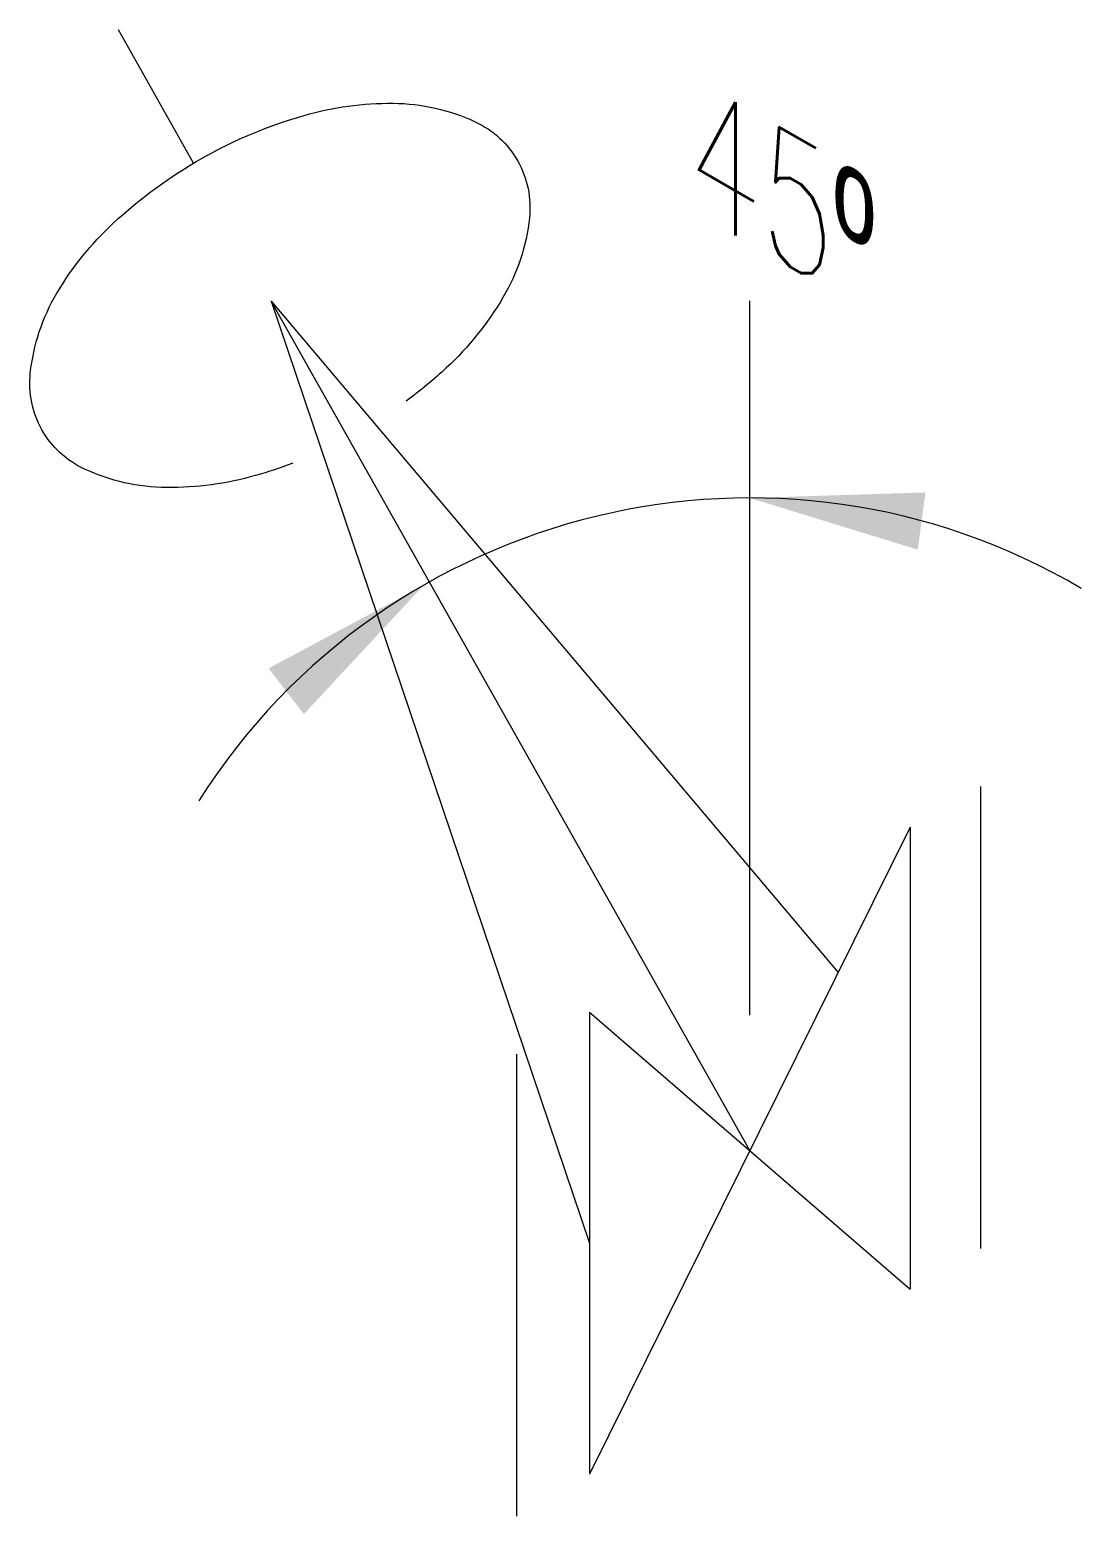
# Model space of a CAD drawing. Header units: millimetres. Extents: x -9987.13 to -9986.22, y -70.3 to -69.01.
import ezdxf

# ---------------------------------------------------------------- set-up
doc = ezdxf.new("R2010")
doc.units = ezdxf.units.MM
doc.layers.add('Tub_iso_válvulas', color=2, linetype='Continuous')
doc.styles.add('ISONEG80', font='ROMANSBR', dxfattribs={"width": 0.85, "height": 2})

msp = doc.modelspace()

# ---------------------------------------------------------------- linework, layer by layer
at = {"layer": 'Tub_iso_válvulas', "color": 1}
for p, q in [((-9986.986, -69.1259), (-9987.051, -69.0103)), ((-9986.9186, -69.2454), (-9986.6431, -70.0608)), ((-9986.5044, -69.9807), (-9986.9186, -69.2454)), ((-9986.9186, -69.2454), (-9986.4281, -69.8266)), ((-9986.5044, -69.8633), (-9986.5044, -69.2449))]:
    msp.add_line(p, q, dxfattribs=at)
at = {"layer": 'Tub_iso_válvulas'}
for p, q in [((-9986.3047, -69.6654), (-9986.3047, -70.0654)), ((-9986.3657, -69.7006), (-9986.6431, -70.2608)), ((-9986.3657, -69.7006), (-9986.3657, -70.1006)), ((-9986.6431, -69.8608), (-9986.6431, -70.2608)), ((-9986.6431, -69.8608), (-9986.3657, -70.1006)), ((-9986.7063, -69.8972), (-9986.7063, -70.2972))]:
    msp.add_line(p, q, dxfattribs=at)
at = {"layer": 'Tub_iso_válvulas', "color": 1}
msp.add_lwpolyline([(-9986.8999, -69.3855, -0.020858), (-9986.9322, -69.3962, -0.072341), (-9987.0093, -69.4067, -0.106617), (-9987.0803, -69.3907, -0.156851), (-9987.1171, -69.3567, -0.156851), (-9987.1272, -69.3076, -0.106617), (-9987.1043, -69.2385, -0.072341), (-9987.0555, -69.1779, -0.058752), (-9986.9784, -69.1215, -0.058752), (-9986.8902, -69.0845, -0.072341), (-9986.8131, -69.074, -0.106617), (-9986.7421, -69.09, -0.156851), (-9986.7053, -69.124, -0.156851), (-9986.6952, -69.1731, -0.106617), (-9986.7181, -69.2422, -0.072341), (-9986.7669, -69.3028, -0.027947), (-9986.8019, -69.3319, -0.058752)], format="xyb", dxfattribs=at)
msp.add_arc((-9986.5044, -69.9807), 0.565, 59.4853, 147.5781, dxfattribs=at)
for points in [[(-9986.3524, -69.4109), (-9986.3591, -69.4604), (-9986.5044, -69.4157)], [(-9986.8904, -69.6028), (-9986.921, -69.5632), (-9986.7869, -69.4914)]]:
    msp.add_solid(points, dxfattribs=at)

# ---------------------------------------------------------------- texts
at = {"layer": 'Tub_iso_válvulas', "style": 'ISONEG80', "oblique": 330, "width": 0.85}
msp.add_attdef('45º', (-9986.5578, -69.1647), '45%%D', height=0.1, rotation=330, dxfattribs=at)

doc.saveas('drawing.dxf')
